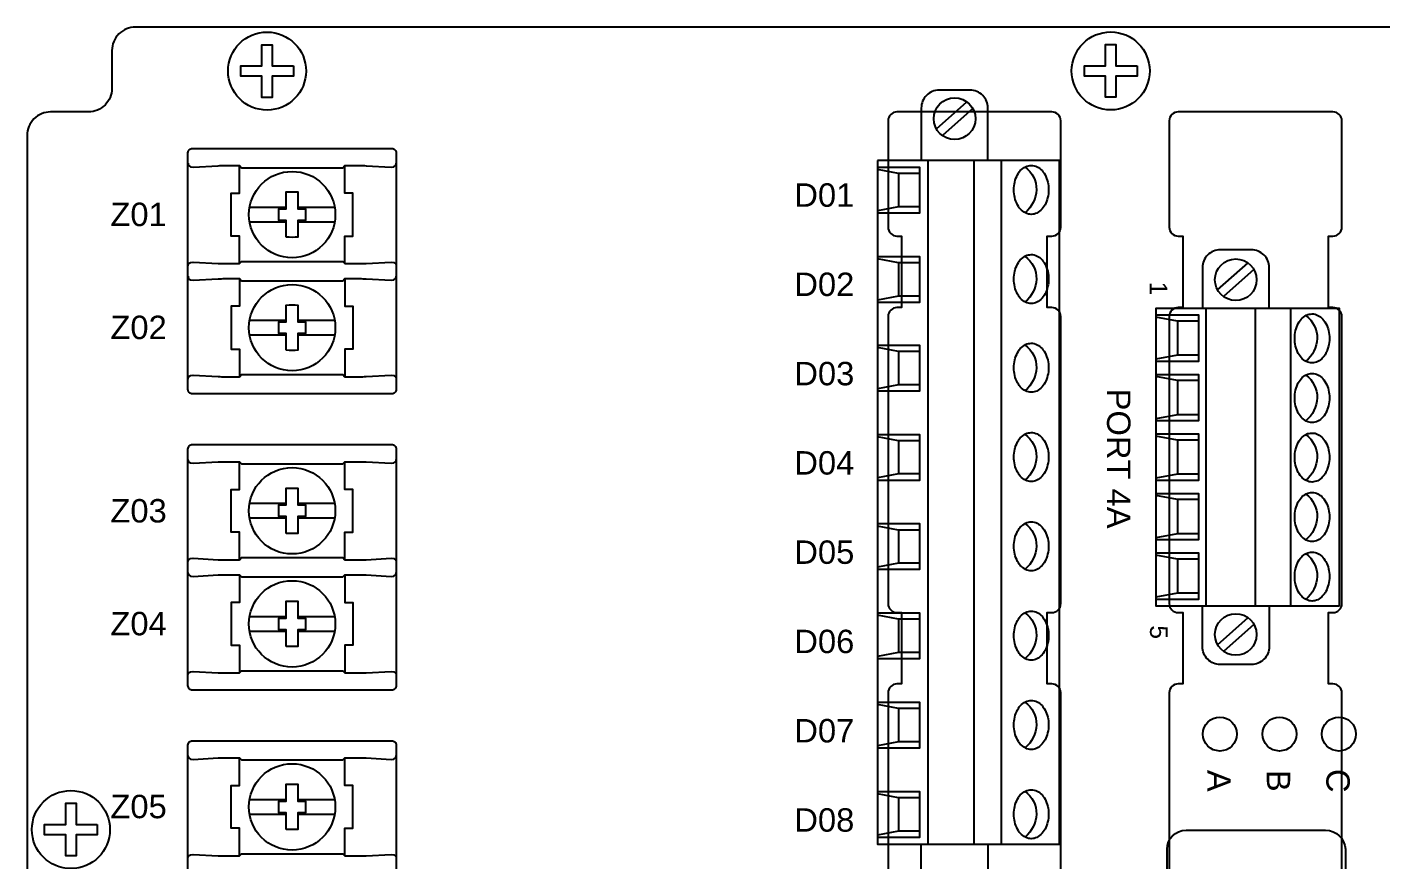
# Model space of a CAD drawing. Extents: x 1 to 23.5, y 0.5 to 17.1.
# Drawn here: x 15.153 to 19.705, y 4.088 to 6.89 of the extents above; entities that cross this region are included whole.
import ezdxf
from ezdxf.enums import TextEntityAlignment as Align

# ---------------------------------------------------------------- set-up
doc = ezdxf.new("R2010")
doc.units = 0
doc.header["$MEASUREMENT"] = 0
for name, color, linetype in [('3_1__X__EMPTY', 7, 'CONTINUOUS'), ('3_2__F__SERIAL_COMMS_EIA-2', 7, 'CONTINUOUS'), ('3_3__G__TELEPHONE_MODEM', 7, 'CONTINUOUS'), ('4_1__X__EMPTY', 7, 'CONTINUOUS'), ('4_2__A___4__DI___4__DO_SOL', 7, 'CONTINUOUS'), ('4_3__B___4__DI___4__DO_ELE', 7, 'CONTINUOUS'), ('4_4__C___4__AO__1MA____4__', 7, 'CONTINUOUS'), ('4_5__D___4__AO__20MA____4_', 7, 'CONTINUOUS'), ('6_0______DWG_', 7, 'CONTINUOUS')]:
    doc.layers.add(name, color=color, linetype=linetype)
doc.styles.add('ARIAL', font='arial.ttf')

msp = doc.modelspace()

# ---------------------------------------------------------------- linework, layer by layer
at = {"layer": '3_1__X__EMPTY'}
msp.add_lwpolyline([(19.5709, 3.7577), (19.5709, 4.6529, 0.414214), (19.541, 4.6828), (19.5259, 4.6828), (19.5259, 4.9228), (19.541, 4.9228, 0.414214), (19.5709, 4.9527), (19.5709, 5.9179, 0.414214), (19.541, 5.9478), (19.5259, 5.9478), (19.5259, 6.1878), (19.541, 6.1878, 0.414214), (19.5709, 6.2177), (19.5709, 6.5754, 0.414973), (19.541, 6.6053), (19.0208, 6.6053, 0.414973), (18.9909, 6.5754), (18.9909, 6.2177, 0.414214), (19.0208, 6.1878), (19.0359, 6.1878), (19.0359, 5.9478), (19.0208, 5.9478, 0.414214), (18.9909, 5.9179), (18.9909, 4.9527, 0.414214), (19.0208, 4.9228), (19.0359, 4.9228), (19.0359, 4.6828), (19.0208, 4.6828, 0.414214), (18.9909, 4.6529), (18.9909, 3.7577, 0.414214)], format="xyb", dxfattribs=at)
at = {"layer": '3_2__F__SERIAL_COMMS_EIA-2'}
for points in [[(19.3263, 5.947), (19.3263, 6.082, 0.414214), (19.2663, 6.142), (19.1623, 6.142, 0.414214), (19.1023, 6.082), (19.1023, 5.947)], [(19.4495, 5.9207, -0.246683), (19.488, 5.8441, -0.217208), (19.4496, 5.7671)], [(19.4495, 5.7207, -0.246683), (19.488, 5.6441, -0.217208), (19.4496, 5.5671)], [(19.4495, 5.5207, -0.246683), (19.488, 5.4441, -0.217208), (19.4496, 5.3671)], [(19.4495, 5.3207, -0.246683), (19.488, 5.2441, -0.217208), (19.4496, 5.1671)], [(19.4495, 5.1207, -0.246683), (19.488, 5.0441, -0.217208), (19.4496, 4.9671)], [(19.3263, 4.943), (19.3263, 4.808, -0.414214), (19.2663, 4.748), (19.1623, 4.748, -0.414214), (19.1023, 4.808), (19.1023, 4.943)]]:
    msp.add_lwpolyline(points, format="xyb", dxfattribs=at)
for points in [[(19.1532, 6.0068), (19.2555, 6.0976)], [(19.2754, 6.0751), (19.1731, 5.9843)], [(18.9459, 5.9232), (19.0889, 5.9232), (19.0889, 5.7667), (18.9459, 5.7667)], [(19.1137, 5.945), (19.1137, 4.945)], [(19.2793, 5.945), (19.2793, 4.945)], [(19.3982, 5.945), (19.3982, 4.945)], [(19.0889, 5.9024), (19.0189, 5.9024), (18.9459, 5.9159)], [(19.0189, 5.9024), (19.0189, 5.7875)], [(19.0889, 5.7875), (19.0189, 5.7875), (18.9459, 5.774)], [(18.9459, 5.7232), (19.0889, 5.7232), (19.0889, 5.5667), (18.9459, 5.5667)], [(19.0889, 5.7024), (19.0189, 5.7024), (18.9459, 5.7159)], [(19.0189, 5.7024), (19.0189, 5.5875)], [(19.0889, 5.5875), (19.0189, 5.5875), (18.9459, 5.574)], [(18.9459, 5.5232), (19.0889, 5.5232), (19.0889, 5.3667), (18.9459, 5.3667)], [(19.0889, 5.5024), (19.0189, 5.5024), (18.9459, 5.5159)], [(19.0189, 5.5024), (19.0189, 5.3875)], [(19.0889, 5.3875), (19.0189, 5.3875), (18.9459, 5.374)], [(18.9459, 5.3232), (19.0889, 5.3232), (19.0889, 5.1667), (18.9459, 5.1667)], [(19.0889, 5.3024), (19.0189, 5.3024), (18.9459, 5.3159)], [(19.0189, 5.3024), (19.0189, 5.1875)], [(19.0889, 5.1875), (19.0189, 5.1875), (18.9459, 5.174)], [(18.9459, 5.1232), (19.0889, 5.1232), (19.0889, 4.9667), (18.9459, 4.9667)], [(19.0889, 5.1024), (19.0189, 5.1024), (18.9459, 5.1159)], [(19.0189, 5.1024), (19.0189, 4.9875)], [(19.0889, 4.9875), (19.0189, 4.9875), (18.9459, 4.974)], [(19.1532, 4.8148), (19.2555, 4.9056)], [(19.2754, 4.8831), (19.1731, 4.7923)]]:
    msp.add_lwpolyline(points, dxfattribs=at)
msp.add_lwpolyline([(19.5634, 4.945), (19.5634, 5.945), (18.9459, 5.945), (18.9459, 4.945)], close=True, dxfattribs=at)
for points in [[(19.4754, 5.9261, -0.203751), (19.5101, 5.9046, -0.133265), (19.5281, 5.8575, -0.119641), (19.5219, 5.8046, -0.162293), (19.494, 5.7684, -0.234436), (19.4562, 5.7639, -0.182264), (19.4245, 5.7932, -0.124648), (19.4122, 5.8439, -0.124648), (19.4245, 5.8946, -0.184228), (19.4562, 5.9239, -0.072555)], [(19.4754, 5.7261, -0.203751), (19.5101, 5.7046, -0.133265), (19.5281, 5.6575, -0.119641), (19.5219, 5.6046, -0.162293), (19.494, 5.5684, -0.234436), (19.4562, 5.5639, -0.182264), (19.4245, 5.5932, -0.124648), (19.4122, 5.6439, -0.124648), (19.4245, 5.6946, -0.184228), (19.4562, 5.7239, -0.072555)], [(19.4754, 5.5261, -0.203751), (19.5101, 5.5046, -0.133265), (19.5281, 5.4575, -0.119641), (19.5219, 5.4046, -0.162293), (19.494, 5.3684, -0.234436), (19.4562, 5.3639, -0.182264), (19.4245, 5.3932, -0.124648), (19.4122, 5.4439, -0.124648), (19.4245, 5.4946, -0.184228), (19.4562, 5.5239, -0.072555)], [(19.4754, 5.3261, -0.203751), (19.5101, 5.3046, -0.133265), (19.5281, 5.2575, -0.119641), (19.5219, 5.2046, -0.162293), (19.494, 5.1684, -0.234436), (19.4562, 5.1639, -0.182264), (19.4245, 5.1932, -0.124648), (19.4122, 5.2439, -0.124648), (19.4245, 5.2946, -0.184228), (19.4562, 5.3239, -0.072555)], [(19.4754, 5.1261, -0.203751), (19.5101, 5.1046, -0.133265), (19.5281, 5.0575, -0.119641), (19.5219, 5.0046, -0.162293), (19.494, 4.9684, -0.234436), (19.4562, 4.9639, -0.182264), (19.4245, 4.9932, -0.124648), (19.4122, 5.0439, -0.124648), (19.4245, 5.0946, -0.184228), (19.4562, 5.1239, -0.072555)], [(19.5831, 4.1274), (19.5831, 3.5054, -0.414211), (19.5191, 3.4414), (19.0473, 3.4414, -0.414201), (18.9833, 3.5054), (18.9832, 4.1273, -0.414175), (19.0472, 4.1913), (19.5158, 4.1913, -0.399064)]]:
    msp.add_lwpolyline(points, format="xyb", close=True, dxfattribs=at)
for centre, radius in [((19.2143, 6.041), 0.07), ((19.2143, 4.849), 0.07), ((19.161, 4.5145), 0.057), ((19.361, 4.5145), 0.057), ((19.561, 4.5145), 0.057)]:
    msp.add_circle(centre, radius, dxfattribs=at)
at = {"layer": '3_3__G__TELEPHONE_MODEM'}
for points in [[(19.3263, 5.947), (19.3263, 6.082, 0.414214), (19.2663, 6.142), (19.1623, 6.142, 0.414214), (19.1023, 6.082), (19.1023, 5.947)], [(19.4495, 5.9207, -0.246683), (19.488, 5.8441, -0.217208), (19.4496, 5.7671)], [(19.4495, 5.7207, -0.246683), (19.488, 5.6441, -0.217208), (19.4496, 5.5671)], [(19.4495, 5.5207, -0.246683), (19.488, 5.4441, -0.217208), (19.4496, 5.3671)], [(19.4495, 5.3207, -0.246683), (19.488, 5.2441, -0.217208), (19.4496, 5.1671)], [(19.4495, 5.1207, -0.246683), (19.488, 5.0441, -0.217208), (19.4496, 4.9671)], [(19.3263, 4.943), (19.3263, 4.808, -0.414214), (19.2663, 4.748), (19.1623, 4.748, -0.414214), (19.1023, 4.808), (19.1023, 4.943)]]:
    msp.add_lwpolyline(points, format="xyb", dxfattribs=at)
for points in [[(19.1532, 6.0068), (19.2555, 6.0976)], [(19.2754, 6.0751), (19.1731, 5.9843)], [(18.9459, 5.9232), (19.0889, 5.9232), (19.0889, 5.7667), (18.9459, 5.7667)], [(19.1137, 5.945), (19.1137, 4.945)], [(19.2793, 5.945), (19.2793, 4.945)], [(19.3982, 5.945), (19.3982, 4.945)], [(19.0889, 5.9024), (19.0189, 5.9024), (18.9459, 5.9159)], [(19.0189, 5.9024), (19.0189, 5.7875)], [(19.0889, 5.7875), (19.0189, 5.7875), (18.9459, 5.774)], [(18.9459, 5.7232), (19.0889, 5.7232), (19.0889, 5.5667), (18.9459, 5.5667)], [(19.0889, 5.7024), (19.0189, 5.7024), (18.9459, 5.7159)], [(19.0189, 5.7024), (19.0189, 5.5875)], [(19.0889, 5.5875), (19.0189, 5.5875), (18.9459, 5.574)], [(18.9459, 5.5232), (19.0889, 5.5232), (19.0889, 5.3667), (18.9459, 5.3667)], [(19.0889, 5.5024), (19.0189, 5.5024), (18.9459, 5.5159)], [(19.0189, 5.5024), (19.0189, 5.3875)], [(19.0889, 5.3875), (19.0189, 5.3875), (18.9459, 5.374)], [(18.9459, 5.3232), (19.0889, 5.3232), (19.0889, 5.1667), (18.9459, 5.1667)], [(19.0889, 5.3024), (19.0189, 5.3024), (18.9459, 5.3159)], [(19.0189, 5.3024), (19.0189, 5.1875)], [(19.0889, 5.1875), (19.0189, 5.1875), (18.9459, 5.174)], [(18.9459, 5.1232), (19.0889, 5.1232), (19.0889, 4.9667), (18.9459, 4.9667)], [(19.0889, 5.1024), (19.0189, 5.1024), (18.9459, 5.1159)], [(19.0189, 5.1024), (19.0189, 4.9875)], [(19.0889, 4.9875), (19.0189, 4.9875), (18.9459, 4.974)], [(19.1532, 4.8148), (19.2555, 4.9056)], [(19.2754, 4.8831), (19.1731, 4.7923)]]:
    msp.add_lwpolyline(points, dxfattribs=at)
msp.add_lwpolyline([(19.5634, 4.945), (19.5634, 5.945), (18.9459, 5.945), (18.9459, 4.945)], close=True, dxfattribs=at)
for points in [[(19.4754, 5.9261, -0.203751), (19.5101, 5.9046, -0.133265), (19.5281, 5.8575, -0.119641), (19.5219, 5.8046, -0.162293), (19.494, 5.7684, -0.234436), (19.4562, 5.7639, -0.182264), (19.4245, 5.7932, -0.124648), (19.4122, 5.8439, -0.124648), (19.4245, 5.8946, -0.184228), (19.4562, 5.9239, -0.072555)], [(19.4754, 5.7261, -0.203751), (19.5101, 5.7046, -0.133265), (19.5281, 5.6575, -0.119641), (19.5219, 5.6046, -0.162293), (19.494, 5.5684, -0.234436), (19.4562, 5.5639, -0.182264), (19.4245, 5.5932, -0.124648), (19.4122, 5.6439, -0.124648), (19.4245, 5.6946, -0.184228), (19.4562, 5.7239, -0.072555)], [(19.4754, 5.5261, -0.203751), (19.5101, 5.5046, -0.133265), (19.5281, 5.4575, -0.119641), (19.5219, 5.4046, -0.162293), (19.494, 5.3684, -0.234436), (19.4562, 5.3639, -0.182264), (19.4245, 5.3932, -0.124648), (19.4122, 5.4439, -0.124648), (19.4245, 5.4946, -0.184228), (19.4562, 5.5239, -0.072555)], [(19.4754, 5.3261, -0.203751), (19.5101, 5.3046, -0.133265), (19.5281, 5.2575, -0.119641), (19.5219, 5.2046, -0.162293), (19.494, 5.1684, -0.234436), (19.4562, 5.1639, -0.182264), (19.4245, 5.1932, -0.124648), (19.4122, 5.2439, -0.124648), (19.4245, 5.2946, -0.184228), (19.4562, 5.3239, -0.072555)], [(19.4754, 5.1261, -0.203751), (19.5101, 5.1046, -0.133265), (19.5281, 5.0575, -0.119641), (19.5219, 5.0046, -0.162293), (19.494, 4.9684, -0.234436), (19.4562, 4.9639, -0.182264), (19.4245, 4.9932, -0.124648), (19.4122, 5.0439, -0.124648), (19.4245, 5.0946, -0.184228), (19.4562, 5.1239, -0.072555)]]:
    msp.add_lwpolyline(points, format="xyb", close=True, dxfattribs=at)
for centre, radius in [((19.2143, 6.041), 0.07), ((19.2143, 4.849), 0.07), ((19.161, 4.5145), 0.057), ((19.361, 4.5145), 0.057), ((19.561, 4.5145), 0.057)]:
    msp.add_circle(centre, radius, dxfattribs=at)
at = {"layer": '4_1__X__EMPTY'}
msp.add_lwpolyline([(18.6259, 3.7577), (18.6259, 4.6529, 0.414214), (18.596, 4.6828), (18.5809, 4.6828), (18.5809, 4.9228), (18.596, 4.9228, 0.414214), (18.6259, 4.9527), (18.6259, 5.9179, 0.414214), (18.596, 5.9478), (18.5809, 5.9478), (18.5809, 6.1878), (18.596, 6.1878, 0.414214), (18.6259, 6.2177), (18.6259, 6.5754, 0.414973), (18.596, 6.6053), (18.0758, 6.6053, 0.414973), (18.0459, 6.5754), (18.0459, 6.2177, 0.414214), (18.0758, 6.1878), (18.0909, 6.1878), (18.0909, 5.9478), (18.0758, 5.9478, 0.414214), (18.0459, 5.9179), (18.0459, 4.9527, 0.414214), (18.0758, 4.9228), (18.0909, 4.9228), (18.0909, 4.6828), (18.0758, 4.6828, 0.414214), (18.0459, 4.6529), (18.0459, 3.7577, 0.414214)], format="xyb", dxfattribs=at)
at = {"layer": '4_2__A___4__DI___4__DO_SOL'}
for points in [[(18.3814, 6.4422), (18.3814, 6.6182, 0.414214), (18.3214, 6.6782), (18.2174, 6.6782, 0.414214), (18.1574, 6.6182), (18.1574, 6.4422)], [(18.5058, 6.42, -0.246683), (18.5444, 6.3435, -0.217208), (18.506, 6.2665)], [(18.5058, 6.12, -0.246683), (18.5444, 6.0435, -0.217208), (18.506, 5.9665)], [(18.5058, 5.822, -0.246683), (18.5444, 5.7455, -0.217208), (18.506, 5.6685)], [(18.5058, 5.522, -0.246683), (18.5444, 5.4455, -0.217208), (18.506, 5.3685)], [(18.5058, 5.222, -0.246683), (18.5444, 5.1455, -0.217208), (18.506, 5.0685)], [(18.5058, 4.922, -0.246683), (18.5444, 4.8455, -0.217208), (18.506, 4.7685)], [(18.5058, 4.622, -0.246683), (18.5444, 4.5455, -0.217208), (18.506, 4.4685)], [(18.5058, 4.322, -0.246683), (18.5444, 4.2455, -0.217208), (18.506, 4.1685)], [(18.3814, 4.1442), (18.3814, 3.9682, -0.414214), (18.3214, 3.9082), (18.2174, 3.9082, -0.414214), (18.1574, 3.9682), (18.1574, 4.1442)]]:
    msp.add_lwpolyline(points, format="xyb", dxfattribs=at)
for points in [[(18.2083, 6.5481), (18.3106, 6.6388)], [(18.3305, 6.6164), (18.2282, 6.5256)], [(18.0105, 6.4195), (18.152, 6.4195), (18.152, 6.2649), (18.0105, 6.2649)], [(18.18, 6.4422), (18.18, 4.1442)], [(18.3335, 6.4422), (18.3335, 4.1442)], [(18.4263, 6.4422), (18.4263, 4.1442)], [(18.1519, 6.3981), (18.0811, 6.3981), (18.0105, 6.4115)], [(18.0811, 6.3981), (18.0811, 6.2864)], [(18.1519, 6.2864), (18.0811, 6.2864), (18.0105, 6.273)], [(18.0105, 6.1195), (18.152, 6.1195), (18.152, 5.9649), (18.0105, 5.9649)], [(18.1519, 6.0981), (18.0811, 6.0981), (18.0105, 6.1115)], [(18.0811, 6.0981), (18.0811, 5.9864)], [(18.1519, 5.9864), (18.0811, 5.9864), (18.0105, 5.973)], [(18.0105, 5.8215), (18.152, 5.8215), (18.152, 5.6669), (18.0105, 5.6669)], [(18.1519, 5.8001), (18.0811, 5.8001), (18.0105, 5.8135)], [(18.0811, 5.8001), (18.0811, 5.6884)], [(18.1519, 5.6884), (18.0811, 5.6884), (18.0105, 5.675)], [(18.0105, 5.5215), (18.152, 5.5215), (18.152, 5.3669), (18.0105, 5.3669)], [(18.1519, 5.5001), (18.0811, 5.5001), (18.0105, 5.5135)], [(18.0811, 5.5001), (18.0811, 5.3884)], [(18.1519, 5.3884), (18.0811, 5.3884), (18.0105, 5.375)], [(18.0105, 5.2215), (18.152, 5.2215), (18.152, 5.0669), (18.0105, 5.0669)], [(18.1519, 5.2001), (18.0811, 5.2001), (18.0105, 5.2135)], [(18.0811, 5.2001), (18.0811, 5.0884)], [(18.1519, 5.0884), (18.0811, 5.0884), (18.0105, 5.075)], [(18.0105, 4.9215), (18.152, 4.9215), (18.152, 4.7669), (18.0105, 4.7669)], [(18.1519, 4.9001), (18.0811, 4.9001), (18.0105, 4.9135)], [(18.0811, 4.9001), (18.0811, 4.7884)], [(18.1519, 4.7884), (18.0811, 4.7884), (18.0105, 4.775)], [(18.0105, 4.6215), (18.152, 4.6215), (18.152, 4.4669), (18.0105, 4.4669)], [(18.1519, 4.6001), (18.0811, 4.6001), (18.0105, 4.6135)], [(18.0811, 4.6001), (18.0811, 4.4884)], [(18.1519, 4.4884), (18.0811, 4.4884), (18.0105, 4.475)], [(18.0105, 4.3215), (18.152, 4.3215), (18.152, 4.1669), (18.0105, 4.1669)], [(18.1519, 4.3001), (18.0811, 4.3001), (18.0105, 4.3135)], [(18.0811, 4.3001), (18.0811, 4.1884)], [(18.1519, 4.1884), (18.0811, 4.1884), (18.0105, 4.175)]]:
    msp.add_lwpolyline(points, dxfattribs=at)
msp.add_lwpolyline([(18.0105, 6.4422), (18.0105, 4.1442), (18.6215, 4.1442), (18.6215, 6.4422)], close=True, dxfattribs=at)
for points in [[(18.5317, 6.4255, -0.203751), (18.5664, 6.404, -0.133265), (18.5845, 6.3569, -0.119641), (18.5782, 6.304, -0.162293), (18.5504, 6.2677, -0.234436), (18.5126, 6.2633, -0.182264), (18.4809, 6.2926, -0.124648), (18.4686, 6.3433, -0.124648), (18.4809, 6.394, -0.184228), (18.5126, 6.4233, -0.072555)], [(18.5317, 6.1255, -0.203751), (18.5664, 6.104, -0.133265), (18.5845, 6.0569, -0.119641), (18.5782, 6.004, -0.162293), (18.5504, 5.9677, -0.234436), (18.5126, 5.9633, -0.182264), (18.4809, 5.9926, -0.124648), (18.4686, 6.0433, -0.124648), (18.4809, 6.094, -0.184228), (18.5126, 6.1233, -0.072555)], [(18.5317, 5.8275, -0.203751), (18.5664, 5.806, -0.133265), (18.5845, 5.7589, -0.119641), (18.5782, 5.706, -0.162293), (18.5504, 5.6697, -0.234436), (18.5126, 5.6653, -0.182264), (18.4809, 5.6946, -0.124648), (18.4686, 5.7453, -0.124648), (18.4809, 5.796, -0.184228), (18.5126, 5.8253, -0.072555)], [(18.5317, 5.5275, -0.203751), (18.5664, 5.506, -0.133265), (18.5845, 5.4589, -0.119641), (18.5782, 5.406, -0.162293), (18.5504, 5.3697, -0.234436), (18.5126, 5.3653, -0.182264), (18.4809, 5.3946, -0.124648), (18.4686, 5.4453, -0.124648), (18.4809, 5.496, -0.184228), (18.5126, 5.5253, -0.072555)], [(18.5317, 5.2275, -0.203751), (18.5664, 5.206, -0.133265), (18.5845, 5.1589, -0.119641), (18.5782, 5.106, -0.162293), (18.5504, 5.0697, -0.234436), (18.5126, 5.0653, -0.182264), (18.4809, 5.0946, -0.124648), (18.4686, 5.1453, -0.124648), (18.4809, 5.196, -0.184228), (18.5126, 5.2253, -0.072555)], [(18.5317, 4.9275, -0.203751), (18.5664, 4.906, -0.133265), (18.5845, 4.8589, -0.119641), (18.5782, 4.806, -0.162293), (18.5504, 4.7697, -0.234436), (18.5126, 4.7653, -0.182264), (18.4809, 4.7946, -0.124648), (18.4686, 4.8453, -0.124648), (18.4809, 4.896, -0.184228), (18.5126, 4.9253, -0.072555)], [(18.5317, 4.6275, -0.203751), (18.5664, 4.606, -0.133265), (18.5845, 4.5589, -0.119641), (18.5782, 4.506, -0.162293), (18.5504, 4.4697, -0.234436), (18.5126, 4.4653, -0.182264), (18.4809, 4.4946, -0.124648), (18.4686, 4.5453, -0.124648), (18.4809, 4.596, -0.184228), (18.5126, 4.6253, -0.072555)], [(18.5317, 4.3275, -0.203751), (18.5664, 4.306, -0.133265), (18.5845, 4.2589, -0.119641), (18.5782, 4.206, -0.162293), (18.5504, 4.1697, -0.234436), (18.5126, 4.1653, -0.182264), (18.4809, 4.1946, -0.124648), (18.4686, 4.2453, -0.124648), (18.4809, 4.296, -0.184228), (18.5126, 4.3253, -0.072555)]]:
    msp.add_lwpolyline(points, format="xyb", close=True, dxfattribs=at)
msp.add_circle((18.2694, 6.5822), 0.07, dxfattribs=at)
at = {"layer": '4_3__B___4__DI___4__DO_ELE'}
for points in [[(18.3814, 6.4422), (18.3814, 6.6182, 0.414214), (18.3214, 6.6782), (18.2174, 6.6782, 0.414214), (18.1574, 6.6182), (18.1574, 6.4422)], [(18.5058, 6.42, -0.246683), (18.5444, 6.3435, -0.217208), (18.506, 6.2665)], [(18.5058, 6.12, -0.246683), (18.5444, 6.0435, -0.217208), (18.506, 5.9665)], [(18.5058, 5.822, -0.246683), (18.5444, 5.7455, -0.217208), (18.506, 5.6685)], [(18.5058, 5.522, -0.246683), (18.5444, 5.4455, -0.217208), (18.506, 5.3685)], [(18.5058, 5.222, -0.246683), (18.5444, 5.1455, -0.217208), (18.506, 5.0685)], [(18.5058, 4.922, -0.246683), (18.5444, 4.8455, -0.217208), (18.506, 4.7685)], [(18.5058, 4.622, -0.246683), (18.5444, 4.5455, -0.217208), (18.506, 4.4685)], [(18.5058, 4.322, -0.246683), (18.5444, 4.2455, -0.217208), (18.506, 4.1685)], [(18.3814, 4.1442), (18.3814, 3.9682, -0.414214), (18.3214, 3.9082), (18.2174, 3.9082, -0.414214), (18.1574, 3.9682), (18.1574, 4.1442)]]:
    msp.add_lwpolyline(points, format="xyb", dxfattribs=at)
for points in [[(18.2083, 6.5481), (18.3106, 6.6388)], [(18.3305, 6.6164), (18.2282, 6.5256)], [(18.0105, 6.4195), (18.152, 6.4195), (18.152, 6.2649), (18.0105, 6.2649)], [(18.18, 6.4422), (18.18, 4.1442)], [(18.3335, 6.4422), (18.3335, 4.1442)], [(18.4263, 6.4422), (18.4263, 4.1442)], [(18.1519, 6.3981), (18.0811, 6.3981), (18.0105, 6.4115)], [(18.0811, 6.3981), (18.0811, 6.2864)], [(18.1519, 6.2864), (18.0811, 6.2864), (18.0105, 6.273)], [(18.0105, 6.1195), (18.152, 6.1195), (18.152, 5.9649), (18.0105, 5.9649)], [(18.1519, 6.0981), (18.0811, 6.0981), (18.0105, 6.1115)], [(18.0811, 6.0981), (18.0811, 5.9864)], [(18.1519, 5.9864), (18.0811, 5.9864), (18.0105, 5.973)], [(18.0105, 5.8215), (18.152, 5.8215), (18.152, 5.6669), (18.0105, 5.6669)], [(18.1519, 5.8001), (18.0811, 5.8001), (18.0105, 5.8135)], [(18.0811, 5.8001), (18.0811, 5.6884)], [(18.1519, 5.6884), (18.0811, 5.6884), (18.0105, 5.675)], [(18.0105, 5.5215), (18.152, 5.5215), (18.152, 5.3669), (18.0105, 5.3669)], [(18.1519, 5.5001), (18.0811, 5.5001), (18.0105, 5.5135)], [(18.0811, 5.5001), (18.0811, 5.3884)], [(18.1519, 5.3884), (18.0811, 5.3884), (18.0105, 5.375)], [(18.0105, 5.2215), (18.152, 5.2215), (18.152, 5.0669), (18.0105, 5.0669)], [(18.1519, 5.2001), (18.0811, 5.2001), (18.0105, 5.2135)], [(18.0811, 5.2001), (18.0811, 5.0884)], [(18.1519, 5.0884), (18.0811, 5.0884), (18.0105, 5.075)], [(18.0105, 4.9215), (18.152, 4.9215), (18.152, 4.7669), (18.0105, 4.7669)], [(18.1519, 4.9001), (18.0811, 4.9001), (18.0105, 4.9135)], [(18.0811, 4.9001), (18.0811, 4.7884)], [(18.1519, 4.7884), (18.0811, 4.7884), (18.0105, 4.775)], [(18.0105, 4.6215), (18.152, 4.6215), (18.152, 4.4669), (18.0105, 4.4669)], [(18.1519, 4.6001), (18.0811, 4.6001), (18.0105, 4.6135)], [(18.0811, 4.6001), (18.0811, 4.4884)], [(18.1519, 4.4884), (18.0811, 4.4884), (18.0105, 4.475)], [(18.0105, 4.3215), (18.152, 4.3215), (18.152, 4.1669), (18.0105, 4.1669)], [(18.1519, 4.3001), (18.0811, 4.3001), (18.0105, 4.3135)], [(18.0811, 4.3001), (18.0811, 4.1884)], [(18.1519, 4.1884), (18.0811, 4.1884), (18.0105, 4.175)]]:
    msp.add_lwpolyline(points, dxfattribs=at)
msp.add_lwpolyline([(18.0105, 6.4422), (18.0105, 4.1442), (18.6215, 4.1442), (18.6215, 6.4422)], close=True, dxfattribs=at)
for points in [[(18.5317, 6.4255, -0.203751), (18.5664, 6.404, -0.133265), (18.5845, 6.3569, -0.119641), (18.5782, 6.304, -0.162293), (18.5504, 6.2677, -0.234436), (18.5126, 6.2633, -0.182264), (18.4809, 6.2926, -0.124648), (18.4686, 6.3433, -0.124648), (18.4809, 6.394, -0.184228), (18.5126, 6.4233, -0.072555)], [(18.5317, 6.1255, -0.203751), (18.5664, 6.104, -0.133265), (18.5845, 6.0569, -0.119641), (18.5782, 6.004, -0.162293), (18.5504, 5.9677, -0.234436), (18.5126, 5.9633, -0.182264), (18.4809, 5.9926, -0.124648), (18.4686, 6.0433, -0.124648), (18.4809, 6.094, -0.184228), (18.5126, 6.1233, -0.072555)], [(18.5317, 5.8275, -0.203751), (18.5664, 5.806, -0.133265), (18.5845, 5.7589, -0.119641), (18.5782, 5.706, -0.162293), (18.5504, 5.6697, -0.234436), (18.5126, 5.6653, -0.182264), (18.4809, 5.6946, -0.124648), (18.4686, 5.7453, -0.124648), (18.4809, 5.796, -0.184228), (18.5126, 5.8253, -0.072555)], [(18.5317, 5.5275, -0.203751), (18.5664, 5.506, -0.133265), (18.5845, 5.4589, -0.119641), (18.5782, 5.406, -0.162293), (18.5504, 5.3697, -0.234436), (18.5126, 5.3653, -0.182264), (18.4809, 5.3946, -0.124648), (18.4686, 5.4453, -0.124648), (18.4809, 5.496, -0.184228), (18.5126, 5.5253, -0.072555)], [(18.5317, 5.2275, -0.203751), (18.5664, 5.206, -0.133265), (18.5845, 5.1589, -0.119641), (18.5782, 5.106, -0.162293), (18.5504, 5.0697, -0.234436), (18.5126, 5.0653, -0.182264), (18.4809, 5.0946, -0.124648), (18.4686, 5.1453, -0.124648), (18.4809, 5.196, -0.184228), (18.5126, 5.2253, -0.072555)], [(18.5317, 4.9275, -0.203751), (18.5664, 4.906, -0.133265), (18.5845, 4.8589, -0.119641), (18.5782, 4.806, -0.162293), (18.5504, 4.7697, -0.234436), (18.5126, 4.7653, -0.182264), (18.4809, 4.7946, -0.124648), (18.4686, 4.8453, -0.124648), (18.4809, 4.896, -0.184228), (18.5126, 4.9253, -0.072555)], [(18.5317, 4.6275, -0.203751), (18.5664, 4.606, -0.133265), (18.5845, 4.5589, -0.119641), (18.5782, 4.506, -0.162293), (18.5504, 4.4697, -0.234436), (18.5126, 4.4653, -0.182264), (18.4809, 4.4946, -0.124648), (18.4686, 4.5453, -0.124648), (18.4809, 4.596, -0.184228), (18.5126, 4.6253, -0.072555)], [(18.5317, 4.3275, -0.203751), (18.5664, 4.306, -0.133265), (18.5845, 4.2589, -0.119641), (18.5782, 4.206, -0.162293), (18.5504, 4.1697, -0.234436), (18.5126, 4.1653, -0.182264), (18.4809, 4.1946, -0.124648), (18.4686, 4.2453, -0.124648), (18.4809, 4.296, -0.184228), (18.5126, 4.3253, -0.072555)]]:
    msp.add_lwpolyline(points, format="xyb", close=True, dxfattribs=at)
msp.add_circle((18.2694, 6.5822), 0.07, dxfattribs=at)
at = {"layer": '4_4__C___4__AO__1MA____4__'}
for points in [[(18.3814, 6.4422), (18.3814, 6.6182, 0.414214), (18.3214, 6.6782), (18.2174, 6.6782, 0.414214), (18.1574, 6.6182), (18.1574, 6.4422)], [(18.5058, 6.42, -0.246683), (18.5444, 6.3435, -0.217208), (18.506, 6.2665)], [(18.5058, 6.12, -0.246683), (18.5444, 6.0435, -0.217208), (18.506, 5.9665)], [(18.5058, 5.822, -0.246683), (18.5444, 5.7455, -0.217208), (18.506, 5.6685)], [(18.5058, 5.522, -0.246683), (18.5444, 5.4455, -0.217208), (18.506, 5.3685)], [(18.5058, 5.222, -0.246683), (18.5444, 5.1455, -0.217208), (18.506, 5.0685)], [(18.5058, 4.922, -0.246683), (18.5444, 4.8455, -0.217208), (18.506, 4.7685)], [(18.5058, 4.622, -0.246683), (18.5444, 4.5455, -0.217208), (18.506, 4.4685)], [(18.5058, 4.322, -0.246683), (18.5444, 4.2455, -0.217208), (18.506, 4.1685)], [(18.3814, 4.1442), (18.3814, 3.9682, -0.414214), (18.3214, 3.9082), (18.2174, 3.9082, -0.414214), (18.1574, 3.9682), (18.1574, 4.1442)]]:
    msp.add_lwpolyline(points, format="xyb", dxfattribs=at)
for points in [[(18.2083, 6.5481), (18.3106, 6.6388)], [(18.3305, 6.6164), (18.2282, 6.5256)], [(18.0105, 6.4195), (18.152, 6.4195), (18.152, 6.2649), (18.0105, 6.2649)], [(18.18, 6.4422), (18.18, 4.1442)], [(18.3335, 6.4422), (18.3335, 4.1442)], [(18.4263, 6.4422), (18.4263, 4.1442)], [(18.1519, 6.3981), (18.0811, 6.3981), (18.0105, 6.4115)], [(18.0811, 6.3981), (18.0811, 6.2864)], [(18.1519, 6.2864), (18.0811, 6.2864), (18.0105, 6.273)], [(18.0105, 6.1195), (18.152, 6.1195), (18.152, 5.9649), (18.0105, 5.9649)], [(18.1519, 6.0981), (18.0811, 6.0981), (18.0105, 6.1115)], [(18.0811, 6.0981), (18.0811, 5.9864)], [(18.1519, 5.9864), (18.0811, 5.9864), (18.0105, 5.973)], [(18.0105, 5.8215), (18.152, 5.8215), (18.152, 5.6669), (18.0105, 5.6669)], [(18.1519, 5.8001), (18.0811, 5.8001), (18.0105, 5.8135)], [(18.0811, 5.8001), (18.0811, 5.6884)], [(18.1519, 5.6884), (18.0811, 5.6884), (18.0105, 5.675)], [(18.0105, 5.5215), (18.152, 5.5215), (18.152, 5.3669), (18.0105, 5.3669)], [(18.1519, 5.5001), (18.0811, 5.5001), (18.0105, 5.5135)], [(18.0811, 5.5001), (18.0811, 5.3884)], [(18.1519, 5.3884), (18.0811, 5.3884), (18.0105, 5.375)], [(18.0105, 5.2215), (18.152, 5.2215), (18.152, 5.0669), (18.0105, 5.0669)], [(18.1519, 5.2001), (18.0811, 5.2001), (18.0105, 5.2135)], [(18.0811, 5.2001), (18.0811, 5.0884)], [(18.1519, 5.0884), (18.0811, 5.0884), (18.0105, 5.075)], [(18.0105, 4.9215), (18.152, 4.9215), (18.152, 4.7669), (18.0105, 4.7669)], [(18.1519, 4.9001), (18.0811, 4.9001), (18.0105, 4.9135)], [(18.0811, 4.9001), (18.0811, 4.7884)], [(18.1519, 4.7884), (18.0811, 4.7884), (18.0105, 4.775)], [(18.0105, 4.6215), (18.152, 4.6215), (18.152, 4.4669), (18.0105, 4.4669)], [(18.1519, 4.6001), (18.0811, 4.6001), (18.0105, 4.6135)], [(18.0811, 4.6001), (18.0811, 4.4884)], [(18.1519, 4.4884), (18.0811, 4.4884), (18.0105, 4.475)], [(18.0105, 4.3215), (18.152, 4.3215), (18.152, 4.1669), (18.0105, 4.1669)], [(18.1519, 4.3001), (18.0811, 4.3001), (18.0105, 4.3135)], [(18.0811, 4.3001), (18.0811, 4.1884)], [(18.1519, 4.1884), (18.0811, 4.1884), (18.0105, 4.175)]]:
    msp.add_lwpolyline(points, dxfattribs=at)
msp.add_lwpolyline([(18.0105, 6.4422), (18.0105, 4.1442), (18.6215, 4.1442), (18.6215, 6.4422)], close=True, dxfattribs=at)
for points in [[(18.5317, 6.4255, -0.203751), (18.5664, 6.404, -0.133265), (18.5845, 6.3569, -0.119641), (18.5782, 6.304, -0.162293), (18.5504, 6.2677, -0.234436), (18.5126, 6.2633, -0.182264), (18.4809, 6.2926, -0.124648), (18.4686, 6.3433, -0.124648), (18.4809, 6.394, -0.184228), (18.5126, 6.4233, -0.072555)], [(18.5317, 6.1255, -0.203751), (18.5664, 6.104, -0.133265), (18.5845, 6.0569, -0.119641), (18.5782, 6.004, -0.162293), (18.5504, 5.9677, -0.234436), (18.5126, 5.9633, -0.182264), (18.4809, 5.9926, -0.124648), (18.4686, 6.0433, -0.124648), (18.4809, 6.094, -0.184228), (18.5126, 6.1233, -0.072555)], [(18.5317, 5.8275, -0.203751), (18.5664, 5.806, -0.133265), (18.5845, 5.7589, -0.119641), (18.5782, 5.706, -0.162293), (18.5504, 5.6697, -0.234436), (18.5126, 5.6653, -0.182264), (18.4809, 5.6946, -0.124648), (18.4686, 5.7453, -0.124648), (18.4809, 5.796, -0.184228), (18.5126, 5.8253, -0.072555)], [(18.5317, 5.5275, -0.203751), (18.5664, 5.506, -0.133265), (18.5845, 5.4589, -0.119641), (18.5782, 5.406, -0.162293), (18.5504, 5.3697, -0.234436), (18.5126, 5.3653, -0.182264), (18.4809, 5.3946, -0.124648), (18.4686, 5.4453, -0.124648), (18.4809, 5.496, -0.184228), (18.5126, 5.5253, -0.072555)], [(18.5317, 5.2275, -0.203751), (18.5664, 5.206, -0.133265), (18.5845, 5.1589, -0.119641), (18.5782, 5.106, -0.162293), (18.5504, 5.0697, -0.234436), (18.5126, 5.0653, -0.182264), (18.4809, 5.0946, -0.124648), (18.4686, 5.1453, -0.124648), (18.4809, 5.196, -0.184228), (18.5126, 5.2253, -0.072555)], [(18.5317, 4.9275, -0.203751), (18.5664, 4.906, -0.133265), (18.5845, 4.8589, -0.119641), (18.5782, 4.806, -0.162293), (18.5504, 4.7697, -0.234436), (18.5126, 4.7653, -0.182264), (18.4809, 4.7946, -0.124648), (18.4686, 4.8453, -0.124648), (18.4809, 4.896, -0.184228), (18.5126, 4.9253, -0.072555)], [(18.5317, 4.6275, -0.203751), (18.5664, 4.606, -0.133265), (18.5845, 4.5589, -0.119641), (18.5782, 4.506, -0.162293), (18.5504, 4.4697, -0.234436), (18.5126, 4.4653, -0.182264), (18.4809, 4.4946, -0.124648), (18.4686, 4.5453, -0.124648), (18.4809, 4.596, -0.184228), (18.5126, 4.6253, -0.072555)], [(18.5317, 4.3275, -0.203751), (18.5664, 4.306, -0.133265), (18.5845, 4.2589, -0.119641), (18.5782, 4.206, -0.162293), (18.5504, 4.1697, -0.234436), (18.5126, 4.1653, -0.182264), (18.4809, 4.1946, -0.124648), (18.4686, 4.2453, -0.124648), (18.4809, 4.296, -0.184228), (18.5126, 4.3253, -0.072555)]]:
    msp.add_lwpolyline(points, format="xyb", close=True, dxfattribs=at)
msp.add_circle((18.2694, 6.5822), 0.07, dxfattribs=at)
at = {"layer": '4_5__D___4__AO__20MA____4_'}
for points in [[(18.3814, 6.4422), (18.3814, 6.6182, 0.414214), (18.3214, 6.6782), (18.2174, 6.6782, 0.414214), (18.1574, 6.6182), (18.1574, 6.4422)], [(18.5058, 6.42, -0.246683), (18.5444, 6.3435, -0.217208), (18.506, 6.2665)], [(18.5058, 6.12, -0.246683), (18.5444, 6.0435, -0.217208), (18.506, 5.9665)], [(18.5058, 5.822, -0.246683), (18.5444, 5.7455, -0.217208), (18.506, 5.6685)], [(18.5058, 5.522, -0.246683), (18.5444, 5.4455, -0.217208), (18.506, 5.3685)], [(18.5058, 5.222, -0.246683), (18.5444, 5.1455, -0.217208), (18.506, 5.0685)], [(18.5058, 4.922, -0.246683), (18.5444, 4.8455, -0.217208), (18.506, 4.7685)], [(18.5058, 4.622, -0.246683), (18.5444, 4.5455, -0.217208), (18.506, 4.4685)], [(18.5058, 4.322, -0.246683), (18.5444, 4.2455, -0.217208), (18.506, 4.1685)], [(18.3814, 4.1442), (18.3814, 3.9682, -0.414214), (18.3214, 3.9082), (18.2174, 3.9082, -0.414214), (18.1574, 3.9682), (18.1574, 4.1442)]]:
    msp.add_lwpolyline(points, format="xyb", dxfattribs=at)
for points in [[(18.2083, 6.5481), (18.3106, 6.6388)], [(18.3305, 6.6164), (18.2282, 6.5256)], [(18.0105, 6.4195), (18.152, 6.4195), (18.152, 6.2649), (18.0105, 6.2649)], [(18.18, 6.4422), (18.18, 4.1442)], [(18.3335, 6.4422), (18.3335, 4.1442)], [(18.4263, 6.4422), (18.4263, 4.1442)], [(18.1519, 6.3981), (18.0811, 6.3981), (18.0105, 6.4115)], [(18.0811, 6.3981), (18.0811, 6.2864)], [(18.1519, 6.2864), (18.0811, 6.2864), (18.0105, 6.273)], [(18.0105, 6.1195), (18.152, 6.1195), (18.152, 5.9649), (18.0105, 5.9649)], [(18.1519, 6.0981), (18.0811, 6.0981), (18.0105, 6.1115)], [(18.0811, 6.0981), (18.0811, 5.9864)], [(18.1519, 5.9864), (18.0811, 5.9864), (18.0105, 5.973)], [(18.0105, 5.8215), (18.152, 5.8215), (18.152, 5.6669), (18.0105, 5.6669)], [(18.1519, 5.8001), (18.0811, 5.8001), (18.0105, 5.8135)], [(18.0811, 5.8001), (18.0811, 5.6884)], [(18.1519, 5.6884), (18.0811, 5.6884), (18.0105, 5.675)], [(18.0105, 5.5215), (18.152, 5.5215), (18.152, 5.3669), (18.0105, 5.3669)], [(18.1519, 5.5001), (18.0811, 5.5001), (18.0105, 5.5135)], [(18.0811, 5.5001), (18.0811, 5.3884)], [(18.1519, 5.3884), (18.0811, 5.3884), (18.0105, 5.375)], [(18.0105, 5.2215), (18.152, 5.2215), (18.152, 5.0669), (18.0105, 5.0669)], [(18.1519, 5.2001), (18.0811, 5.2001), (18.0105, 5.2135)], [(18.0811, 5.2001), (18.0811, 5.0884)], [(18.1519, 5.0884), (18.0811, 5.0884), (18.0105, 5.075)], [(18.0105, 4.9215), (18.152, 4.9215), (18.152, 4.7669), (18.0105, 4.7669)], [(18.1519, 4.9001), (18.0811, 4.9001), (18.0105, 4.9135)], [(18.0811, 4.9001), (18.0811, 4.7884)], [(18.1519, 4.7884), (18.0811, 4.7884), (18.0105, 4.775)], [(18.0105, 4.6215), (18.152, 4.6215), (18.152, 4.4669), (18.0105, 4.4669)], [(18.1519, 4.6001), (18.0811, 4.6001), (18.0105, 4.6135)], [(18.0811, 4.6001), (18.0811, 4.4884)], [(18.1519, 4.4884), (18.0811, 4.4884), (18.0105, 4.475)], [(18.0105, 4.3215), (18.152, 4.3215), (18.152, 4.1669), (18.0105, 4.1669)], [(18.1519, 4.3001), (18.0811, 4.3001), (18.0105, 4.3135)], [(18.0811, 4.3001), (18.0811, 4.1884)], [(18.1519, 4.1884), (18.0811, 4.1884), (18.0105, 4.175)]]:
    msp.add_lwpolyline(points, dxfattribs=at)
msp.add_lwpolyline([(18.0105, 6.4422), (18.0105, 4.1442), (18.6215, 4.1442), (18.6215, 6.4422)], close=True, dxfattribs=at)
for points in [[(18.5317, 6.4255, -0.203751), (18.5664, 6.404, -0.133265), (18.5845, 6.3569, -0.119641), (18.5782, 6.304, -0.162293), (18.5504, 6.2677, -0.234436), (18.5126, 6.2633, -0.182264), (18.4809, 6.2926, -0.124648), (18.4686, 6.3433, -0.124648), (18.4809, 6.394, -0.184228), (18.5126, 6.4233, -0.072555)], [(18.5317, 6.1255, -0.203751), (18.5664, 6.104, -0.133265), (18.5845, 6.0569, -0.119641), (18.5782, 6.004, -0.162293), (18.5504, 5.9677, -0.234436), (18.5126, 5.9633, -0.182264), (18.4809, 5.9926, -0.124648), (18.4686, 6.0433, -0.124648), (18.4809, 6.094, -0.184228), (18.5126, 6.1233, -0.072555)], [(18.5317, 5.8275, -0.203751), (18.5664, 5.806, -0.133265), (18.5845, 5.7589, -0.119641), (18.5782, 5.706, -0.162293), (18.5504, 5.6697, -0.234436), (18.5126, 5.6653, -0.182264), (18.4809, 5.6946, -0.124648), (18.4686, 5.7453, -0.124648), (18.4809, 5.796, -0.184228), (18.5126, 5.8253, -0.072555)], [(18.5317, 5.5275, -0.203751), (18.5664, 5.506, -0.133265), (18.5845, 5.4589, -0.119641), (18.5782, 5.406, -0.162293), (18.5504, 5.3697, -0.234436), (18.5126, 5.3653, -0.182264), (18.4809, 5.3946, -0.124648), (18.4686, 5.4453, -0.124648), (18.4809, 5.496, -0.184228), (18.5126, 5.5253, -0.072555)], [(18.5317, 5.2275, -0.203751), (18.5664, 5.206, -0.133265), (18.5845, 5.1589, -0.119641), (18.5782, 5.106, -0.162293), (18.5504, 5.0697, -0.234436), (18.5126, 5.0653, -0.182264), (18.4809, 5.0946, -0.124648), (18.4686, 5.1453, -0.124648), (18.4809, 5.196, -0.184228), (18.5126, 5.2253, -0.072555)], [(18.5317, 4.9275, -0.203751), (18.5664, 4.906, -0.133265), (18.5845, 4.8589, -0.119641), (18.5782, 4.806, -0.162293), (18.5504, 4.7697, -0.234436), (18.5126, 4.7653, -0.182264), (18.4809, 4.7946, -0.124648), (18.4686, 4.8453, -0.124648), (18.4809, 4.896, -0.184228), (18.5126, 4.9253, -0.072555)], [(18.5317, 4.6275, -0.203751), (18.5664, 4.606, -0.133265), (18.5845, 4.5589, -0.119641), (18.5782, 4.506, -0.162293), (18.5504, 4.4697, -0.234436), (18.5126, 4.4653, -0.182264), (18.4809, 4.4946, -0.124648), (18.4686, 4.5453, -0.124648), (18.4809, 4.596, -0.184228), (18.5126, 4.6253, -0.072555)], [(18.5317, 4.3275, -0.203751), (18.5664, 4.306, -0.133265), (18.5845, 4.2589, -0.119641), (18.5782, 4.206, -0.162293), (18.5504, 4.1697, -0.234436), (18.5126, 4.1653, -0.182264), (18.4809, 4.1946, -0.124648), (18.4686, 4.2453, -0.124648), (18.4809, 4.296, -0.184228), (18.5126, 4.3253, -0.072555)]]:
    msp.add_lwpolyline(points, format="xyb", close=True, dxfattribs=at)
msp.add_circle((18.2694, 6.5822), 0.07, dxfattribs=at)
at = {"layer": '6_0______DWG_'}
for points in [[(15.2316, 6.6051, 0.414214), (15.1526, 6.5261), (15.1526, 1.8604, 0.414214), (15.2316, 1.7814), (15.3586, 1.7814, -0.414214), (15.4376, 1.7024), (15.4376, 1.5754, 0.414214), (15.5166, 1.4964), (22.072, 1.4964, 0.414214), (22.151, 1.5754), (22.151, 1.7024, -0.414214), (22.23, 1.7814), (22.357, 1.7814, 0.414214), (22.436, 1.8604), (22.436, 6.5261, 0.414214), (22.357, 6.6051), (22.23, 6.6051, -0.414214), (22.151, 6.6841), (22.151, 6.8111, 0.414214), (22.072, 6.8901), (15.5166, 6.8901, 0.414214), (15.4376, 6.8111), (15.4376, 6.6841, -0.414214), (15.3586, 6.6051)], [(16.3932, 5.6725, -0.414261), (16.3782, 5.6575), (15.7082, 5.6575, -0.414257), (15.6932, 5.6725), (15.6932, 6.4675, -0.414246), (15.7082, 6.4825), (16.3782, 6.4825, -0.41425), (16.3932, 6.4675)], [(16.0237, 6.1839), (16.0237, 6.2405), (15.9987, 6.2405), (15.9987, 6.2795), (16.0237, 6.2795), (16.0237, 6.3361, -0.019268), (16.0627, 6.3361), (16.0627, 6.2795), (16.0877, 6.2795), (16.0877, 6.2405), (16.0627, 6.2405), (16.0627, 6.1839, -0.019295)], [(16.0237, 5.8039), (16.0237, 5.8605), (15.9987, 5.8605), (15.9987, 5.8995), (16.0237, 5.8995), (16.0237, 5.9561, -0.019268), (16.0627, 5.9561), (16.0627, 5.8995), (16.0877, 5.8995), (16.0877, 5.8605), (16.0627, 5.8605), (16.0627, 5.8039, -0.019295)], [(16.3931, 4.6772, -0.414261), (16.3781, 4.6622), (15.7081, 4.6622, -0.414257), (15.6931, 4.6772), (15.6931, 5.4722, -0.414246), (15.7081, 5.4872), (16.3781, 5.4872, -0.41425), (16.3931, 5.4722)], [(16.0236, 5.1886), (16.0236, 5.2452), (15.9986, 5.2452), (15.9986, 5.2842), (16.0236, 5.2842), (16.0236, 5.3408, -0.019268), (16.0626, 5.3408), (16.0626, 5.2842), (16.0876, 5.2842), (16.0876, 5.2452), (16.0626, 5.2452), (16.0626, 5.1886, -0.019295)], [(16.0236, 4.8086), (16.0236, 4.8652), (15.9986, 4.8652), (15.9986, 4.9042), (16.0236, 4.9042), (16.0236, 4.9608, -0.019268), (16.0626, 4.9608), (16.0626, 4.9042), (16.0876, 4.9042), (16.0876, 4.8652), (16.0626, 4.8652), (16.0626, 4.8086, -0.019295)], [(16.3931, 3.6822, -0.414261), (16.3781, 3.6672), (15.7081, 3.6672, -0.414257), (15.6931, 3.6822), (15.6931, 4.4772, -0.414246), (15.7081, 4.4922), (16.3781, 4.4922, -0.41425), (16.3931, 4.4772)], [(16.0236, 4.1936), (16.0236, 4.2502), (15.9986, 4.2502), (15.9986, 4.2892), (16.0236, 4.2892), (16.0236, 4.3458, -0.019268), (16.0626, 4.3458), (16.0626, 4.2892), (16.0876, 4.2892), (16.0876, 4.2502), (16.0626, 4.2502), (16.0626, 4.1936, -0.019295)]]:
    msp.add_lwpolyline(points, format="xyb", close=True, dxfattribs=at)
for points in [[(16.0475, 6.7599), (16.0475, 6.7249), (15.9764, 6.7249), (15.9764, 6.6539), (15.9414, 6.6539), (15.9414, 6.7249), (15.8704, 6.7249), (15.8704, 6.7599), (15.9414, 6.7599), (15.9414, 6.831), (15.9764, 6.831), (15.9764, 6.7599)], [(18.8825, 6.7602), (18.8825, 6.7252), (18.8114, 6.7252), (18.8114, 6.6541), (18.7764, 6.6541), (18.7764, 6.7252), (18.7054, 6.7252), (18.7054, 6.7602), (18.7764, 6.7602), (18.7764, 6.8312), (18.8114, 6.8312), (18.8114, 6.7602)], [(15.3885, 4.2109), (15.3885, 4.1759), (15.3174, 4.1759), (15.3174, 4.1049), (15.2824, 4.1049), (15.2824, 4.1759), (15.2114, 4.1759), (15.2114, 4.2109), (15.2824, 4.2109), (15.2824, 4.282), (15.3174, 4.282), (15.3174, 4.2109)]]:
    msp.add_lwpolyline(points, close=True, dxfattribs=at)
for points in [[(15.6933, 6.4326), (15.6933, 6.432), (15.6933, 6.4315), (15.6935, 6.4304), (15.694, 6.4284), (15.6952, 6.426), (15.6973, 6.4234), (15.7016, 6.4207), (15.7103, 6.4196), (15.7947, 6.4244, -0.008959), (15.8165, 6.4248), (15.8205, 6.4248), (15.8329, 6.4249), (15.8659, 6.4249), (15.8732, 6.4175), (15.8732, 6.4175), (16.2132, 6.4175), (16.2205, 6.4249), (16.2535, 6.4249), (16.266, 6.4248), (16.2699, 6.4248, -0.00896), (16.2917, 6.4244), (16.3761, 6.4196), (16.3848, 6.4207), (16.3913, 6.426), (16.3928, 6.4297), (16.3931, 6.4309), (16.3931, 6.4317), (16.3932, 6.4322), (16.3932, 6.4326)], [(15.6933, 6.0874), (15.6933, 6.088), (15.6933, 6.0885), (15.6935, 6.0896), (15.694, 6.0917), (15.6952, 6.0941), (15.6973, 6.0966), (15.7016, 6.0993), (15.7103, 6.1004), (15.7947, 6.0956, 0.008959), (15.8165, 6.0952), (15.8205, 6.0952), (15.8329, 6.0952), (15.8659, 6.0952), (15.8732, 6.1025), (15.8732, 6.1025), (16.2132, 6.1025), (16.2205, 6.0952), (16.2535, 6.0952), (16.266, 6.0952), (16.2699, 6.0952, 0.00896), (16.2917, 6.0956), (16.3761, 6.1004), (16.3848, 6.0993), (16.3913, 6.0941), (16.3928, 6.0903), (16.3931, 6.0891), (16.3931, 6.0883), (16.3932, 6.0878), (16.3932, 6.0874)], [(15.6933, 6.0526), (15.6933, 6.052), (15.6933, 6.0515), (15.6935, 6.0504), (15.694, 6.0484), (15.6952, 6.046), (15.6973, 6.0434), (15.7016, 6.0407), (15.7103, 6.0396), (15.7947, 6.0444, -0.008959), (15.8165, 6.0448), (15.8205, 6.0448), (15.8329, 6.0449), (15.8659, 6.0449), (15.8732, 6.0375), (15.8732, 6.0375), (16.2132, 6.0375), (16.2205, 6.0449), (16.2535, 6.0449), (16.266, 6.0448), (16.2699, 6.0448, -0.00896), (16.2917, 6.0444), (16.3761, 6.0396), (16.3848, 6.0407), (16.3913, 6.046), (16.3928, 6.0497), (16.3931, 6.0509), (16.3931, 6.0517), (16.3932, 6.0522), (16.3932, 6.0526)], [(15.6933, 5.7074), (15.6933, 5.708), (15.6933, 5.7085), (15.6935, 5.7096), (15.694, 5.7117), (15.6952, 5.7141), (15.6973, 5.7166), (15.7016, 5.7193), (15.7103, 5.7204), (15.7947, 5.7156, 0.008959), (15.8165, 5.7152), (15.8205, 5.7152), (15.8329, 5.7152), (15.8659, 5.7152), (15.8732, 5.7225), (15.8732, 5.7225), (16.2132, 5.7225), (16.2205, 5.7152), (16.2535, 5.7152), (16.266, 5.7152), (16.2699, 5.7152, 0.00896), (16.2917, 5.7156), (16.3761, 5.7204), (16.3848, 5.7193), (16.3913, 5.7141), (16.3928, 5.7103), (16.3931, 5.7091), (16.3931, 5.7083), (16.3932, 5.7078), (16.3932, 5.7074)], [(15.6931, 5.4373), (15.6931, 5.4368), (15.6932, 5.4362), (15.6933, 5.4351), (15.6939, 5.4331), (15.695, 5.4307), (15.6972, 5.4281), (15.7015, 5.4254), (15.7102, 5.4244), (15.7946, 5.4291, -0.008959), (15.8164, 5.4295), (15.8203, 5.4295), (15.8328, 5.4296), (15.8658, 5.4296), (15.8731, 5.4223), (15.8731, 5.4223), (16.2131, 5.4223), (16.2204, 5.4296), (16.2534, 5.4296), (16.2658, 5.4295), (16.2698, 5.4295, -0.00896), (16.2916, 5.4291), (16.376, 5.4244), (16.3847, 5.4254), (16.3912, 5.4307), (16.3927, 5.4344), (16.3929, 5.4357), (16.393, 5.4365), (16.393, 5.4369), (16.393, 5.4373)], [(15.6931, 5.0922), (15.6931, 5.0927), (15.6932, 5.0932), (15.6933, 5.0943), (15.6939, 5.0964), (15.695, 5.0988), (15.6972, 5.1014), (15.7015, 5.104), (15.7102, 5.1051), (15.7946, 5.1004, 0.008959), (15.8164, 5.0999), (15.8203, 5.0999), (15.8328, 5.0999), (15.8658, 5.0999), (15.8731, 5.1072), (15.8731, 5.1072), (16.2131, 5.1072), (16.2204, 5.0999), (16.2534, 5.0999), (16.2658, 5.0999), (16.2698, 5.0999, 0.00896), (16.2916, 5.1004), (16.376, 5.1051), (16.3847, 5.104), (16.3912, 5.0988), (16.3927, 5.095), (16.3929, 5.0938), (16.393, 5.093), (16.393, 5.0926), (16.393, 5.0922)], [(15.6931, 5.0573), (15.6931, 5.0568), (15.6932, 5.0562), (15.6933, 5.0551), (15.6939, 5.0531), (15.695, 5.0507), (15.6972, 5.0481), (15.7015, 5.0454), (15.7102, 5.0444), (15.7946, 5.0491, -0.008959), (15.8164, 5.0495), (15.8203, 5.0495), (15.8328, 5.0496), (15.8658, 5.0496), (15.8731, 5.0423), (15.8731, 5.0423), (16.2131, 5.0423), (16.2204, 5.0496), (16.2534, 5.0496), (16.2658, 5.0495), (16.2698, 5.0495, -0.00896), (16.2916, 5.0491), (16.376, 5.0444), (16.3847, 5.0454), (16.3912, 5.0507), (16.3927, 5.0544), (16.3929, 5.0557), (16.393, 5.0565), (16.393, 5.0569), (16.393, 5.0573)], [(15.6931, 4.7122), (15.6931, 4.7127), (15.6932, 4.7132), (15.6933, 4.7143), (15.6939, 4.7164), (15.695, 4.7188), (15.6972, 4.7214), (15.7015, 4.724), (15.7102, 4.7251), (15.7946, 4.7204, 0.008959), (15.8164, 4.7199), (15.8203, 4.7199), (15.8328, 4.7199), (15.8658, 4.7199), (15.8731, 4.7272), (15.8731, 4.7272), (16.2131, 4.7272), (16.2204, 4.7199), (16.2534, 4.7199), (16.2658, 4.7199), (16.2698, 4.7199, 0.00896), (16.2916, 4.7204), (16.376, 4.7251), (16.3847, 4.724), (16.3912, 4.7188), (16.3927, 4.715), (16.3929, 4.7138), (16.393, 4.713), (16.393, 4.7126), (16.393, 4.7122)], [(15.6931, 4.4423), (15.6931, 4.4418), (15.6932, 4.4412), (15.6933, 4.4401), (15.6939, 4.4381), (15.695, 4.4357), (15.6972, 4.4331), (15.7015, 4.4304), (15.7102, 4.4294), (15.7946, 4.4341, -0.008959), (15.8164, 4.4345), (15.8203, 4.4345), (15.8328, 4.4346), (15.8658, 4.4346), (15.8731, 4.4273), (15.8731, 4.4273), (16.2131, 4.4273), (16.2204, 4.4346), (16.2534, 4.4346), (16.2658, 4.4345), (16.2698, 4.4345, -0.00896), (16.2916, 4.4341), (16.376, 4.4294), (16.3847, 4.4304), (16.3912, 4.4357), (16.3927, 4.4394), (16.3929, 4.4407), (16.393, 4.4415), (16.393, 4.4419), (16.393, 4.4423)], [(15.6931, 4.0972), (15.6931, 4.0977), (15.6932, 4.0982), (15.6933, 4.0993), (15.6939, 4.1014), (15.695, 4.1038), (15.6972, 4.1064), (15.7015, 4.109), (15.7102, 4.1101), (15.7946, 4.1054, 0.008959), (15.8164, 4.1049), (15.8203, 4.1049), (15.8328, 4.1049), (15.8658, 4.1049), (15.8731, 4.1122), (15.8731, 4.1122), (16.2131, 4.1122), (16.2204, 4.1049), (16.2534, 4.1049), (16.2658, 4.1049), (16.2698, 4.1049, 0.00896), (16.2916, 4.1054), (16.376, 4.1101), (16.3847, 4.109), (16.3912, 4.1038), (16.3927, 4.1), (16.3929, 4.0988), (16.393, 4.098), (16.393, 4.0976), (16.393, 4.0972)]]:
    msp.add_lwpolyline(points, format="xyb", dxfattribs=at)
for points in [[(15.8662, 6.0955), (15.8662, 6.188), (15.8387, 6.188), (15.8387, 6.332), (15.8662, 6.332), (15.8662, 6.4245)], [(16.2202, 6.0955), (16.2202, 6.188), (16.2477, 6.188), (16.2477, 6.332), (16.2202, 6.332), (16.2202, 6.4245)], [(16.0237, 6.284), (15.9002, 6.284)], [(16.1862, 6.284), (16.0627, 6.284)], [(15.9002, 6.236), (16.0237, 6.236)], [(16.0627, 6.236), (16.1862, 6.236)], [(15.8662, 6.0445), (15.8662, 5.952), (15.8387, 5.952), (15.8387, 5.808), (15.8662, 5.808), (15.8662, 5.7155)], [(16.2202, 6.0445), (16.2202, 5.952), (16.2477, 5.952), (16.2477, 5.808), (16.2202, 5.808), (16.2202, 5.7155)], [(16.0237, 5.904), (15.9002, 5.904)], [(16.1862, 5.904), (16.0627, 5.904)], [(15.9002, 5.856), (16.0237, 5.856)], [(16.0627, 5.856), (16.1862, 5.856)], [(15.8661, 5.1002), (15.8661, 5.1927), (15.8386, 5.1927), (15.8386, 5.3367), (15.8661, 5.3367), (15.8661, 5.4292)], [(16.2201, 5.1002), (16.2201, 5.1927), (16.2476, 5.1927), (16.2476, 5.3367), (16.2201, 5.3367), (16.2201, 5.4292)], [(16.0236, 5.2887), (15.9001, 5.2887)], [(16.1861, 5.2887), (16.0626, 5.2887)], [(15.9001, 5.2407), (16.0236, 5.2407)], [(16.0626, 5.2407), (16.1861, 5.2407)], [(15.8661, 5.0492), (15.8661, 4.9567), (15.8386, 4.9567), (15.8386, 4.8127), (15.8661, 4.8127), (15.8661, 4.7202)], [(16.2201, 5.0492), (16.2201, 4.9567), (16.2476, 4.9567), (16.2476, 4.8127), (16.2201, 4.8127), (16.2201, 4.7202)], [(16.0236, 4.9087), (15.9001, 4.9087)], [(16.1861, 4.9087), (16.0626, 4.9087)], [(15.9001, 4.8607), (16.0236, 4.8607)], [(16.0626, 4.8607), (16.1861, 4.8607)], [(15.8661, 4.1052), (15.8661, 4.1977), (15.8386, 4.1977), (15.8386, 4.3417), (15.8661, 4.3417), (15.8661, 4.4342)], [(16.2201, 4.1052), (16.2201, 4.1977), (16.2476, 4.1977), (16.2476, 4.3417), (16.2201, 4.3417), (16.2201, 4.4342)], [(16.0236, 4.2937), (15.9001, 4.2937)], [(16.1861, 4.2937), (16.0626, 4.2937)], [(15.9001, 4.2457), (16.0236, 4.2457)], [(16.0626, 4.2457), (16.1861, 4.2457)]]:
    msp.add_lwpolyline(points, dxfattribs=at)
for centre, radius in [((15.9589, 6.7424), 0.1312), ((18.7939, 6.7427), 0.1312), ((16.0432, 6.26), 0.145), ((16.0432, 5.88), 0.145), ((16.0431, 5.2647), 0.145), ((16.0431, 4.8847), 0.145), ((16.0431, 4.2697), 0.145), ((15.2999, 4.1934), 0.1312)]:
    msp.add_circle(centre, radius, dxfattribs=at)

# ---------------------------------------------------------------- texts
at = {"layer": '3_2__F__SERIAL_COMMS_EIA-2', "style": 'ARIAL'}
for s, p in [('A', (19.1186, 4.3575)), ('B', (19.3186, 4.3575)), ('C', (19.5186, 4.3575))]:
    msp.add_text(s, height=0.0787, rotation=270, dxfattribs=at).set_placement(p, align=Align.CENTER)
at = {"layer": '3_3__G__TELEPHONE_MODEM', "style": 'ARIAL'}
for s, p in [('A', (19.1186, 4.3575)), ('B', (19.3186, 4.3575)), ('C', (19.5186, 4.3575))]:
    msp.add_text(s, height=0.0787, rotation=270, dxfattribs=at).set_placement(p, align=Align.CENTER)
at = {"layer": '4_2__A___4__DI___4__DO_SOL', "style": 'ARIAL'}
for s, p in [('D01', (17.7308, 6.2864)), ('D02', (17.7308, 5.9864)), ('D03', (17.7308, 5.6864)), ('D04', (17.7308, 5.3864)), ('D05', (17.7308, 5.0864)), ('D06', (17.7308, 4.7864)), ('D07', (17.7308, 4.4864)), ('D08', (17.7308, 4.1864))]:
    msp.add_text(s, height=0.07867, dxfattribs=at).set_placement(p)
at = {"layer": '4_3__B___4__DI___4__DO_ELE', "style": 'ARIAL'}
for s, p in [('D01', (17.7308, 6.2864)), ('D02', (17.7308, 5.9864)), ('D03', (17.7308, 5.6864)), ('D04', (17.7308, 5.3864)), ('D05', (17.7308, 5.0864)), ('D06', (17.7308, 4.7864)), ('D07', (17.7308, 4.4864)), ('D08', (17.7308, 4.1864))]:
    msp.add_text(s, height=0.07867, dxfattribs=at).set_placement(p)
at = {"layer": '4_4__C___4__AO__1MA____4__', "style": 'ARIAL'}
for s, p in [('D01', (17.7308, 6.2864)), ('D02', (17.7308, 5.9864)), ('D03', (17.7308, 5.6864)), ('D04', (17.7308, 5.3864)), ('D05', (17.7308, 5.0864)), ('D06', (17.7308, 4.7864)), ('D07', (17.7308, 4.4864)), ('D08', (17.7308, 4.1864))]:
    msp.add_text(s, height=0.07867, dxfattribs=at).set_placement(p)
at = {"layer": '4_5__D___4__AO__20MA____4_', "style": 'ARIAL'}
for s, p in [('D01', (17.7308, 6.2864)), ('D02', (17.7308, 5.9864)), ('D03', (17.7308, 5.6864)), ('D04', (17.7308, 5.3864)), ('D05', (17.7308, 5.0864)), ('D06', (17.7308, 4.7864)), ('D07', (17.7308, 4.4864)), ('D08', (17.7308, 4.1864))]:
    msp.add_text(s, height=0.07867, dxfattribs=at).set_placement(p)
at = {"layer": '6_0______DWG_', "style": 'ARIAL'}
for s, p in [('Z01', (15.4325, 6.2214)), ('Z02', (15.4325, 5.8417)), ('Z03', (15.4325, 5.2254)), ('Z04', (15.4325, 4.8462)), ('Z05', (15.4325, 4.2316))]:
    msp.add_text(s, height=0.07867, dxfattribs=at).set_placement(p)
for s, height, p in [('1', 0.059, (18.9252, 6.0347)), ('PORT 4A', 0.07867, (18.7817, 5.6752)), ('5', 0.059, (18.9261, 4.8797))]:
    msp.add_text(s, height=height, rotation=270, dxfattribs=at).set_placement(p)

doc.saveas('drawing.dxf')
